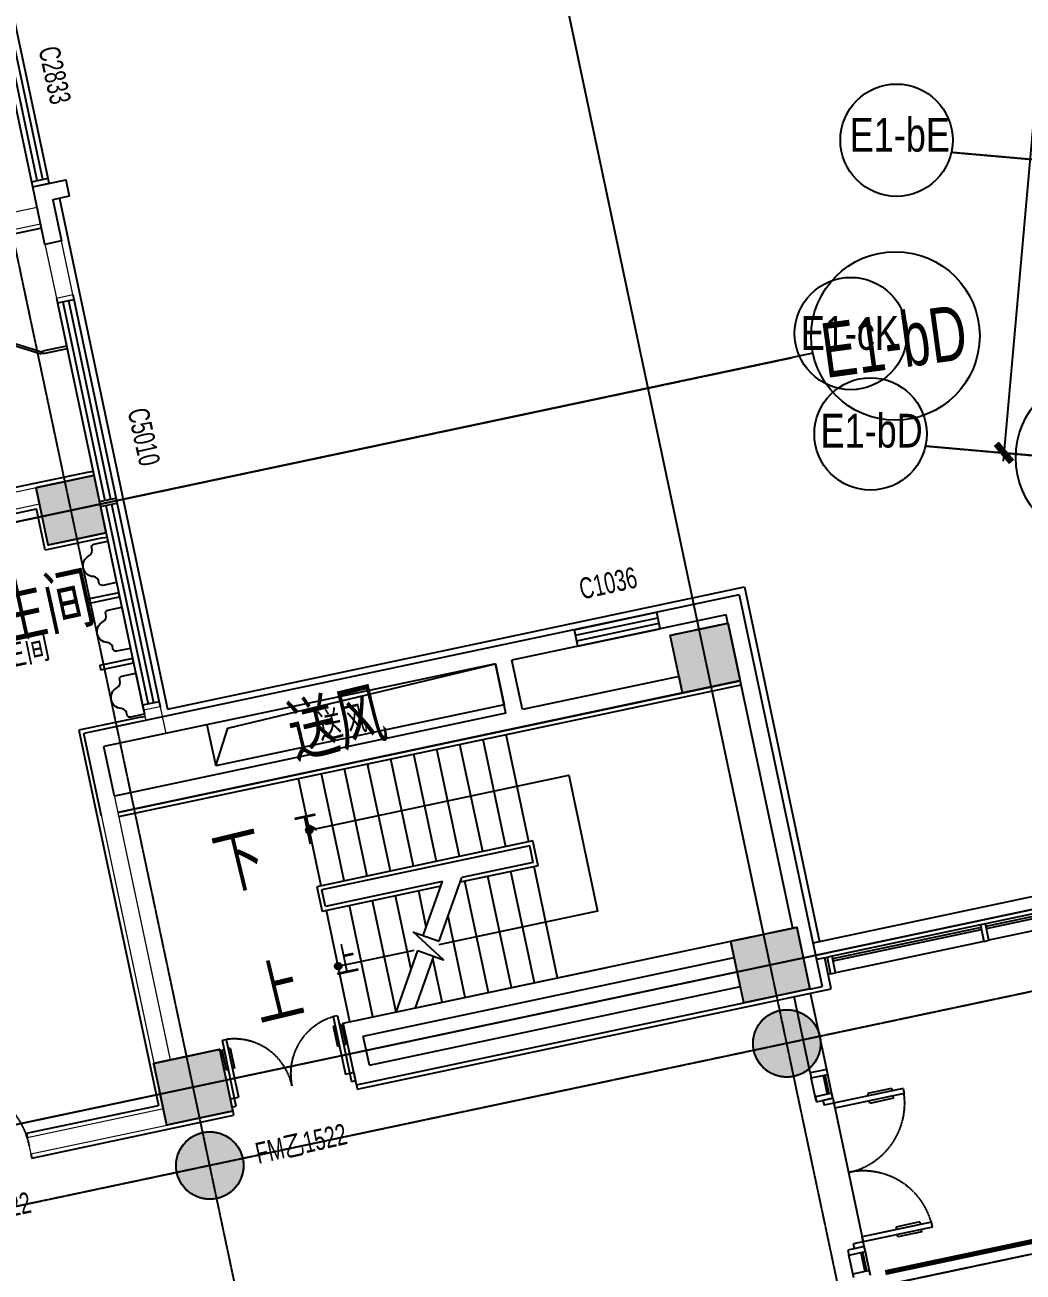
# Model space of a CAD drawing. Header units: millimetres. Extents: x 11669738 to 11859441, y -6222081 to -6069093.
# Drawn here: x 11713364 to 11725210, y -6171997 to -6157196 of the extents above; entities that cross this region are included whole.
import ezdxf
from ezdxf.enums import TextEntityAlignment as Align

# ---------------------------------------------------------------- set-up
doc = ezdxf.new("R2010")
doc.units = ezdxf.units.MM
for name, pattern in [('DASH', [0.35, 0.25, -0.1]), ('E-COLS-F4$0$HIDDEN', [0.375, 0.25, -0.125]), ('E-RG-1F$0$$0$DOTE', [2.42, 2, -0.2, 0.02, -0.2]), ('E2-RI-4F$0$DASH', [0.35, 0.25, -0.1]), ('XRE2$0$HIDDEN', [0.375, 0.25, -0.125])]:
    doc.linetypes.add(name, pattern=pattern)
for name, color, linetype in [('A-SYMB-DOOR1', 4, 'Continuous'), ('A—墙体', 7, 'Continuous'), ('A—文字索引', 40, 'Continuous'), ('A—楼梯、电梯、栏杆', 50, 'Continuous'), ('A—设备管丼、主管符号', 50, 'Continuous'), ('A—轴线、尺寸', 1, 'Continuous'), ('A—门窗', 135, 'Continuous'), ('E-COLS-F4$0$0S-COLS-HATCH', 8, 'Continuous'), ('E-COLS-F4$0$0S-COLS-I', 90, 'E-COLS-F4$0$HIDDEN'), ('E1-RI-4F$0$A-SYMB-DOOR', 4, 'Continuous'), ('E1-RV-4F$0$WRV-1-01-N1$0$AUDIT_D_120618114340-341', 1, 'Continuous'), ('I—平面—卫生间隔断（不到顶）', 48, 'Continuous'), ('I—平面—文字', 40, 'Continuous'), ('I—平面—文字（放大1：100）', 40, 'XRE2$0$HIDDEN'), ('I—平面—洁具1', 48, 'Continuous'), ('I—平面—装饰面层线', 192, 'Continuous'), ('I—平面—门', 22, 'Continuous'), ('I—平顶—消防设施', 10, 'Continuous'), ('轴线100', 1, 'Continuous')]:
    doc.layers.add(name, color=color, linetype=linetype)
for name, color, linetype, lineweight in [('E1-RV-4F$0$A-GLAZ-CWMG', 3, 'Continuous', 5), ('E1-RW-4F$0$A-GLAZ-CWMG', 3, 'Continuous', 5), ('E1-RW-4F$0$A-WALL', 7, 'Continuous', 5), ('E2-RI-4F$0$A-DOOR-GLAZ', 1, 'Continuous', 5)]:
    doc.layers.add(name, color=color, linetype=linetype, lineweight=lineweight)
doc.styles.add('ARIAL', font='SIMYOU.TTF', dxfattribs={"width": 0.9})
doc.styles.add('E1-RI-4F$0$ECADI-TXT', font='SIMYOU.TTF')
doc.styles.add('XD2008', font='simhei.ttf', dxfattribs={"width": 0.85})
doc.dimstyles.new('副本 100', dxfattribs={"dimscale": 100, "dimtxt": 2.5, "dimasz": 2, "dimexe": 1, "dimexo": 1, "dimgap": 0.8, "dimtad": 1, "dimdec": 0, "dimdsep": 46, "dimtxsty": 'ARIAL', "dimblk1": 'ARCHTICK', "dimblk2": 'ARCHTICK', "dimsah": 1, "dimcen": -0.9, "dimdle": 1, "dimclrd": 256, "dimclre": 256, "dimclrt": 40, "dimaunit": 1, "dimadec": 0, "dimazin": 0, "dimtfac": 0.35, "dimtdec": 0, "dimtix": 1, "dimtmove": 2, "dimatfit": 3, "dimldrblk": 'ARCHTICK', "dimfxl": 0, "dimtvp": 0.8, "dimtolj": 1, "dimtzin": 0, "dimarcsym": 0})

# ---------------------------------------------------------------- blocks, each defined once
blk = doc.blocks.new('E1-RI-4F$0$ECADI-TAG-DOOR')
blk = doc.blocks.new('E1-RI-4F$0$窗4')
at = {"layer": 'A—门窗'}
for p, q in [((10183925, -8423476), (10183925, -8420676)), ((10183925, -8420676), (10184125, -8420676)), ((10184125, -8423476), (10184125, -8420676)), ((10183925, -8420736), (10184125, -8420736)), ((10183992, -8421416), (10183992, -8420736)), ((10184058, -8421416), (10184058, -8420736)), ((10183925, -8421416), (10184125, -8421416)), ((10183925, -8421476), (10184125, -8421476)), ((10183992, -8423416), (10183992, -8421476)), ((10184058, -8423416), (10184058, -8421476)), ((10183925, -8423416), (10184125, -8423416)), ((10183925, -8423476), (10184125, -8423476))]:
    blk.add_line(p, q, dxfattribs=at)
blk = doc.blocks.new('E-COLS-F4')
at = {"layer": 'E-COLS-F4$0$0S-COLS-HATCH'}
for points in [[(11713496, -6162686), (11714181, -6162541), (11714326, -6163226), (11713641, -6163371)], [(11721023, -6164440), (11721708, -6164295), (11721853, -6164980), (11721168, -6165125)], [(11721740, -6168070), (11722523, -6167905), (11722678, -6168638), (11721896, -6168804)], [(11714892, -6169520), (11715675, -6169354), (11715830, -6170088), (11715047, -6170254)]]:
    blk.add_hatch(color=18, dxfattribs=at).paths.add_polyline_path(points)
h = blk.add_hatch(color=18, dxfattribs=at)
edge = h.paths.add_edge_path()
edge.add_arc((11722406, -6169284), 400, 0, 360)
h = blk.add_hatch(color=18, dxfattribs=at)
edge = h.paths.add_edge_path()
edge.add_arc((11715558, -6170733), 400, 0, 360)
at = {"layer": 'A—墙体'}
for points in [[(11713496, -6162686), (11714181, -6162541), (11714326, -6163226), (11713641, -6163371)], [(11721023, -6164440), (11721708, -6164295), (11721853, -6164980), (11721168, -6165125)], [(11721740, -6168070), (11722523, -6167905), (11722678, -6168638), (11721896, -6168804)], [(11714892, -6169520), (11715675, -6169354), (11715830, -6170088), (11715047, -6170254)]]:
    blk.add_lwpolyline(points, close=True, dxfattribs=at)
for centre in [(11722406, -6169284), (11715558, -6170733)]:
    blk.add_circle(centre, 400, dxfattribs=at)
at = {"layer": 'E-COLS-F4$0$0S-COLS-I'}
for points in [[(11713496, -6162686), (11714181, -6162541), (11714326, -6163226), (11713641, -6163371)], [(11721023, -6164440), (11721708, -6164295), (11721853, -6164980), (11721168, -6165125)], [(11721740, -6168070), (11722523, -6167905), (11722678, -6168638), (11721896, -6168804)], [(11714892, -6169520), (11715675, -6169354), (11715830, -6170088), (11715047, -6170254)]]:
    blk.add_lwpolyline(points, close=True, dxfattribs=at)
for centre in [(11722406, -6169284), (11715558, -6170733)]:
    blk.add_circle(centre, 400, dxfattribs=at)
blk = doc.blocks.new('E1-RV-4F$0$3')
at = {"layer": 'E1-RV-4F$0$WRV-1-01-N1$0$AUDIT_D_120618114340-341'}
h = blk.add_hatch(color=256, dxfattribs=at)
edge = h.paths.add_edge_path()
edge.add_arc((10773784.9, -7567736.8), 20, 138.7891, 318.7891, ccw=False)
edge.add_arc((10773784.9, -7567736.8), 20, -41.2109, 138.7891, ccw=False)
blk.add_lwpolyline([(10773800, -7567750, -1), (10773769.9, -7567723.7, -1)], format="xyb", close=True, dxfattribs=at)
blk = doc.blocks.new('E1-RW-4F$0$B1-CR-B1$0$URINAL-1')
at = {"layer": 'I—平面—洁具1'}
blk.add_lwpolyline([(500, 0), (0, 0), (0, -168, 0.464292), (43, -204, -0.382572), (124, -255, 0.336188), (250, -350, 0.336188), (376, -255, -0.382572), (457, -204, 0.464292), (500, -168)], format="xyb", close=True, dxfattribs=at)
blk = doc.blocks.new('_ArchTick')
at = {"color": 0, "linetype": 'ByBlock', "const_width": 0.4}
blk.add_lwpolyline([(-0.5, -0.5), (0.5, 0.5)], dxfattribs=at)
blk = doc.blocks.new('*D386')
at = {"layer": 'Defpoints', "color": 0, "linetype": 'ByBlock'}
for p in [(11958260, -6339467), (11952068, -6352974), (11957027, -6353413)]:
    blk.add_point(p, dxfattribs=at)
at = {"layer": '轴线100', "linetype": 'ByBlock', "lineweight": -2}
for p, q in [((11953310, -6338929), (11952059, -6353074)), ((11958160, -6339458), (11953201, -6339020)), ((11956927, -6353404), (11951968, -6352966))]:
    blk.add_line(p, q, dxfattribs=at)
at = {"layer": '轴线100', "linetype": 'ByBlock', "lineweight": -2, "xscale": 200, "yscale": 200, "zscale": 200}
for p, rotation in [((11953301, -6339029), 84.94782860317694), ((11952068, -6352974), 264.947828603177)]:
    blk.add_blockref('_ArchTick', p, dxfattribs=dict(at, rotation=rotation))
at = {"layer": '轴线100', "color": 40, "linetype": 'ByBlock', "insert": (11952455, -6345981), "char_height": 300, "attachment_point": 5, "rotation": 84.9478, "style": 'ARIAL'}
blk.add_mtext('\\A1;14000', dxfattribs=at)
blk = doc.blocks.new('4')
at = {"layer": '轴线100', "linetype": 'E-RG-1F$0$$0$DOTE'}
for p, q in [((11951444.2, -6349405.6, 0), (12008725.2, -6354469.6, 0)), ((11951136, -6352892, 0), (12008417, -6357956, 0))]:
    blk.add_line(p, q, dxfattribs=at)
at = {"layer": '轴线100', "linetype": 'ByBlock'}
for centre in [(11950792.9, -6349263.6, 0), (11950484.7, -6352750, 0)]:
    blk.add_circle(centre, 666.7, dxfattribs=at)
at = {"layer": '轴线100', "color": 40, "style": 'ARIAL', "width": 0.8}
for s, p in [('E1-bE', (11950831.9, -6349198.5, 0)), ('E1-bD', (11950497.6, -6352711, 0))]:
    blk.add_text(s, height=400, dxfattribs=at).set_placement(p, align=Align.MIDDLE_CENTER)
at = {"layer": '轴线100', "linetype": 'ByBlock'}
dim = blk.add_linear_dim(base=(11952067.9, -6352974.4, 0), p1=(11958259.9, -6339467.2, 0), p2=(11957027, -6353412.8, 0), angle=84.94783, dimstyle='副本 100', override={"dimtxt": 3}, dxfattribs=at)
dim.commit()
dim.dimension.update_dxf_attribs({"geometry": '*D386', "text_midpoint": (11952455.3, -6345981.3, 0)})

msp = doc.modelspace()

# ---------------------------------------------------------------- linework, layer by layer
for p, q in [((11722684.5, -6169633.7), (11722492.9, -6168728.6)), ((11722880.2, -6169592.2), (11722688.6, -6168687.1)), ((11717266.6, -6169630.3), (11717287.3, -6169728.1)), ((11717266.6, -6169630.3), (11717287.3, -6169728.1)), ((11715799.1, -6169941), (11715819.8, -6170038.8)), ((11715799.1, -6169941), (11715819.8, -6170038.8)), ((11722952.7, -6169934.6), (11722835.3, -6169959.5)), ((11722952.7, -6169934.6), (11722977.5, -6170052)), ((11723325.4, -6171695.6), (11723300.6, -6171578.2)), ((11723325.4, -6171695.6), (11723208, -6171720.5))]:
    msp.add_line(p, q)
at = {"layer": 'A—墙体'}
for p, q in [((11721841.3, -6163960.2), (11722825.2, -6168607.1)), ((11721841.3, -6163960.2), (11722825.2, -6168607.1)), ((11721707.8, -6164295), (11721687.1, -6164197.2)), ((11721707.8, -6164295), (11721687.1, -6164197.2)), ((11721707.8, -6164295.1), (11722474.2, -6167914.8)), ((11721707.8, -6164295.1), (11722474.2, -6167914.8)), ((11718948.5, -6164777), (11714301.5, -6165760.8)), ((11718948.5, -6164777), (11714301.5, -6165760.8)), ((11719072.8, -6165364), (11718948.5, -6164777)), ((11719072.8, -6165364), (11718948.5, -6164777)), ((11719268.5, -6165322.6), (11719144.2, -6164735.6)), ((11719268.5, -6165322.6), (11719144.2, -6164735.6)), ((11721126.5, -6164929.2), (11719268.5, -6165322.6)), ((11721126.5, -6164929.2), (11719268.5, -6165322.6)), ((11721168, -6165124.9), (11721126.5, -6164929.2)), ((11721168, -6165124.9), (11721126.5, -6164929.2)), ((11721168.7, -6165124.7), (11714467.2, -6166543.6)), ((11721168.7, -6165124.7), (11714467.2, -6166543.6)), ((11719072.8, -6165364), (11714425.8, -6166347.9)), ((11719072.8, -6165364), (11714425.8, -6166347.9)), ((11714270.9, -6166585.1), (11714063.7, -6165606.6)), ((11714270.9, -6166585.1), (11714063.7, -6165606.6)), ((11714425.8, -6166347.9), (11714301.5, -6165760.8)), ((11714425.8, -6166347.9), (11714301.5, -6165760.8)), ((11717142.4, -6169043.7), (11721740.5, -6168070.2)), ((11717142.4, -6169043.7), (11721740.5, -6168070.2)), ((11717142.4, -6169043.7), (11720271.7, -6168381.2)), ((11717142.4, -6169043.7), (11720271.7, -6168381.2)), ((11717379.5, -6169197.9), (11721781.9, -6168265.8)), ((11717379.5, -6169197.9), (11721781.9, -6168265.8)), ((11717452, -6169540.3), (11721854.4, -6168608.3)), ((11717452, -6169540.3), (11721854.4, -6168608.3)), ((11722678.4, -6168638.2), (11722825.2, -6168607.1)), ((11722678.4, -6168638.2), (11722825.2, -6168607.1)), ((11717297.7, -6169777.4), (11721895.8, -6168803.9)), ((11717297.7, -6169777.4), (11721895.8, -6168803.9)), ((11717297.7, -6169777.4), (11717142.4, -6169043.7)), ((11717297.7, -6169777.4), (11717142.4, -6169043.7)), ((11717452, -6169540.3), (11717379.5, -6169197.9)), ((11717452, -6169540.3), (11717379.5, -6169197.9))]:
    msp.add_line(p, q, dxfattribs=at)
for points in [[(11713456.6, -6159116.9), (11713848, -6159034), (11713889.4, -6159229.7), (11713693.7, -6159271.1), (11713797.3, -6159760.3), (11713601.6, -6159801.7), (11713456.6, -6159116.9)], [(11722474.2, -6167914.8), (11722523.1, -6167904.5), (11722678.4, -6168638.2)], [(11722474.2, -6167914.8), (11722523.1, -6167904.5), (11722678.4, -6168638.2)]]:
    msp.add_lwpolyline(points, dxfattribs=at)
at = {"layer": 'A—楼梯、电梯、栏杆', "color": 2}
for p, q in [((11714466.5, -6166543.7), (11721852.8, -6164979.9)), ((11714466.5, -6166543.7), (11721852.8, -6164979.9)), ((11714476.9, -6166592.6), (11721863.1, -6165028.8)), ((11714476.9, -6166592.6), (11721863.1, -6165028.8)), ((11719070.4, -6166949.1), (11718801, -6165677.1)), ((11719070.4, -6166949.1), (11718801, -6165677.1)), ((11719344.3, -6166891.1), (11719075, -6165619.1)), ((11719344.3, -6166891.1), (11719075, -6165619.1)), ((11718248.6, -6167123.1), (11717979.2, -6165851.1)), ((11718248.6, -6167123.1), (11717979.2, -6165851.1)), ((11718522.6, -6167065.1), (11718253.2, -6165793.1)), ((11718522.6, -6167065.1), (11718253.2, -6165793.1)), ((11718796.5, -6167007.1), (11718527.1, -6165735.1)), ((11718796.5, -6167007.1), (11718527.1, -6165735.1)), ((11717431.4, -6165967.1), (11717436.4, -6165990.5)), ((11717700.8, -6167239.2), (11717431.4, -6165967.1)), ((11717431.4, -6165967.1), (11717436.4, -6165990.5)), ((11717700.8, -6167239.2), (11717431.4, -6165967.1)), ((11717974.7, -6167181.1), (11717705.3, -6165909.1)), ((11717974.7, -6167181.1), (11717705.3, -6165909.1)), ((11716879, -6167413.2), (11716609.6, -6166141.1)), ((11716879, -6167413.2), (11716609.6, -6166141.1)), ((11717152.9, -6167355.2), (11716883.5, -6166083.1)), ((11717152.9, -6167355.2), (11716883.5, -6166083.1)), ((11717426.9, -6167297.2), (11717157.5, -6166025.1)), ((11717426.9, -6167297.2), (11717157.5, -6166025.1)), ((11719393.3, -6166880.8), (11716830, -6167423.6)), ((11719393.3, -6166880.8), (11716830, -6167423.6)), ((11719455.4, -6167174.3), (11719393.3, -6166880.8)), ((11719455.4, -6167174.3), (11719393.3, -6166880.8)), ((11719354.7, -6166940.1), (11716889.3, -6167462.1)), ((11719354.7, -6166940.1), (11716889.3, -6167462.1)), ((11719396.1, -6167135.7), (11719354.7, -6166940.1)), ((11719396.1, -6167135.7), (11719354.7, -6166940.1)), ((11719455.4, -6167174.3), (11718530.1, -6167370.2)), ((11719455.4, -6167174.3), (11718530.1, -6167370.2)), ((11719396.1, -6167135.7), (11718549.8, -6167314.9)), ((11719396.1, -6167135.7), (11718549.8, -6167314.9)), ((11719686.2, -6168505.3), (11719406.5, -6167184.6)), ((11719686.2, -6168505.3), (11719406.5, -6167184.6)), ((11718280.4, -6168070.9), (11718549.8, -6167314.9)), ((11718280.4, -6168070.9), (11718549.8, -6167314.9)), ((11719138.4, -6168621.3), (11718858.6, -6167300.6)), ((11719138.4, -6168621.3), (11718858.6, -6167300.6)), ((11719412.3, -6168563.3), (11719132.6, -6167242.6)), ((11719412.3, -6168563.3), (11719132.6, -6167242.6)), ((11716830, -6167423.6), (11716892.2, -6167717.1)), ((11716830, -6167423.6), (11716892.2, -6167717.1)), ((11716930.7, -6167657.8), (11716889.3, -6167462.1)), ((11716930.7, -6167657.8), (11716889.3, -6167462.1)), ((11718300.5, -6167418.8), (11716892.3, -6167717.1)), ((11718300.5, -6167418.8), (11716892.3, -6167717.1)), ((11718320.1, -6167363.5), (11716930.7, -6167657.8)), ((11718320.1, -6167363.5), (11716930.7, -6167657.8)), ((11718127.7, -6167903.6), (11718036.9, -6167474.6)), ((11718127.7, -6167903.6), (11718036.9, -6167474.6)), ((11718092, -6168003.8), (11718320.1, -6167363.5)), ((11718092, -6168003.8), (11718320.1, -6167363.5)), ((11718864.4, -6168679.3), (11718584.7, -6167358.6)), ((11718864.4, -6168679.3), (11718584.7, -6167358.6)), ((11717768.7, -6168911.4), (11717489, -6167590.7)), ((11717768.7, -6168911.4), (11717489, -6167590.7)), ((11717948.2, -6168407.5), (11717762.9, -6167532.6)), ((11717948.2, -6168407.5), (11717762.9, -6167532.6)), ((11717220.9, -6169027.4), (11716941.2, -6167706.7)), ((11717220.9, -6169027.4), (11716941.2, -6167706.7)), ((11717494.8, -6168969.4), (11717215.1, -6167648.7)), ((11717494.8, -6168969.4), (11717215.1, -6167648.7)), ((11718590.5, -6168737.3), (11718386.4, -6167773.6)), ((11718590.5, -6168737.3), (11718386.4, -6167773.6)), ((11717768.7, -6168911.4), (11718028.3, -6168182.8)), ((11717768.7, -6168911.4), (11718028.3, -6168182.8)), ((11717998.4, -6168862.7), (11718216.7, -6168249.9)), ((11717998.4, -6168862.7), (11718216.7, -6168249.9)), ((11718316.6, -6168795.6), (11718206.9, -6168277.4)), ((11718316.6, -6168795.6), (11718206.9, -6168277.4))]:
    msp.add_line(p, q, dxfattribs=at)
for points in [[(11716739.2, -6166752.8), (11719818.4, -6166100.6), (11720160.3, -6167714.8), (11718424.1, -6168082.6), (11718277.4, -6168113.6)], [(11716739.2, -6166752.8), (11719818.4, -6166100.6), (11720160.3, -6167714.8), (11718424.1, -6168082.6), (11718277.4, -6168113.6)], [(11718028.3, -6168182.8), (11718331.8, -6168290.9), (11717976.5, -6167962.6), (11718280.4, -6168070.9)], [(11718028.3, -6168182.8), (11718331.8, -6168290.9), (11717976.5, -6167962.6), (11718280.4, -6168070.9)], [(11717081, -6168367), (11717835.9, -6168207.1), (11717982.7, -6168176)], [(11717081, -6168367), (11717835.9, -6168207.1), (11717982.7, -6168176)]]:
    msp.add_lwpolyline(points, dxfattribs=at)
at = {"layer": 'A—设备管丼、主管符号'}
for p, q in [((11718948.5, -6164777), (11719052.1, -6165266.2)), ((11718948.5, -6164777), (11719052.1, -6165266.2)), ((11719052.1, -6165266.2), (11715628, -6165991.2)), ((11719052.1, -6165266.2), (11715628, -6165991.2)), ((11715524.4, -6165502), (11715628, -6165991.2)), ((11715524.4, -6165502), (11715628, -6165991.2))]:
    msp.add_line(p, q, dxfattribs=at)
msp.add_lwpolyline([(11715627.9, -6165990.9), (11715773.8, -6165542.5), (11718948.5, -6164777)], dxfattribs=at)
msp.add_lwpolyline([(11715627.9, -6165990.9), (11715773.8, -6165542.5), (11718948.5, -6164777)], dxfattribs=at)
at = {"layer": 'A—轴线、尺寸', "linetype": 'ByBlock'}
for p, q in [((11722209.3, -6168354.2, 0), (11710962.7, -6115227, 0)), ((11722716.3, -6161091.8, 0), (11686226.9, -6168816.3, 0)), ((11732282.3, -6166221.8, 0), (11687668.7, -6175666.2, 0))]:
    msp.add_line(p, q, dxfattribs=at)
for centre in [(11723695.2, -6160887.5, 0), (11726123, -6162331.7, 0)]:
    msp.add_circle(centre, 1000, dxfattribs=at)
at = {"layer": 'A—门窗'}
for p, q in [((11713772.4, -6159254.5), (11715055.3, -6165315)), ((11713736.7, -6160437.4), (11714772.2, -6165329)), ((11713749.1, -6160496.1), (11713944.7, -6160454.7)), ((11713814.3, -6160482.3), (11714313.5, -6162840)), ((11713879.6, -6160468.5), (11714378.7, -6162826.2)), ((11713932.4, -6160396), (11714967.9, -6165287.6)), ((11714248.2, -6162853.8), (11714443.9, -6162812.4)), ((11714260.7, -6162912.5), (11714456.3, -6162871.1)), ((11714319.6, -6162869.3), (11714319.7, -6162869.4)), ((11714325.9, -6162898.7), (11714825, -6165256.5)), ((11714384.9, -6162855.5), (11714384.9, -6162855.6)), ((11714391.1, -6162884.9), (11714890.2, -6165242.7)), ((11715055.3, -6165315), (11721902.9, -6163865.4)), ((11721902.9, -6163865.4), (11722794.6, -6168077.1)), ((11721841.3, -6163960.2), (11714063.7, -6165606.6)), ((11721841.3, -6163960.2), (11714063.7, -6165606.6)), ((11721687.1, -6164197.2), (11719144.2, -6164735.6)), ((11721687.1, -6164197.2), (11719144.2, -6164735.6)), ((11719884.7, -6164374.4), (11720863, -6164167.2)), ((11719884.7, -6164374.4), (11720863, -6164167.2)), ((11719898.5, -6164439.6), (11720876.8, -6164232.5)), ((11719898.5, -6164439.6), (11720876.8, -6164232.5)), ((11720904.4, -6164362.9), (11720863, -6164167.3)), ((11720904.4, -6164362.9), (11720863, -6164167.3)), ((11719926.1, -6164570.1), (11719884.7, -6164374.4)), ((11719912.3, -6164504.9), (11720890.6, -6164297.7)), ((11719912.3, -6164504.9), (11720890.6, -6164297.7)), ((11719926.1, -6164570.1), (11720904.4, -6164362.9)), ((11719926.1, -6164570.1), (11720904.4, -6164362.9)), ((11714955.4, -6165228.9), (11714759.7, -6165270.3)), ((11731749.9, -6166181.3), (11722716.4, -6168093.6)), ((11726524.2, -6167492), (11724763.2, -6167864.7)), ((11726530.5, -6167521.8), (11724769.6, -6167894.6)), ((11724774.8, -6167919.5), (11726535.8, -6167546.7)), ((11726565.6, -6167687.6), (11724804.6, -6168060.4)), ((11724710.9, -6167907.1), (11722949.9, -6168279.8)), ((11722955.1, -6168304.7), (11724716.1, -6167931.9)), ((11724704.5, -6167877.2), (11723377.3, -6168158.1)), ((11724716.1, -6167931.9), (11724710.9, -6167907.1)), ((11724769.6, -6167894.6), (11724774.8, -6167919.5)), ((11724745.9, -6168072.8), (11723418.7, -6168353.8)), ((11723377.3, -6168158.1), (11722943.6, -6168250)), ((11722884.9, -6168262.4), (11722757.7, -6168289.3)), ((11722943.6, -6168250), (11722884.9, -6168262.4)), ((11722884.9, -6168262.4), (11722926.3, -6168458)), ((11722985, -6168445.6), (11722943.6, -6168250)), ((11722949.9, -6168279.8), (11722955.1, -6168304.7)), ((11723418.7, -6168353.8), (11722985, -6168445.6)), ((11722926.3, -6168458), (11722896.9, -6168464.3)), ((11722926.3, -6168458), (11722985, -6168445.6)), ((11722754.5, -6169964.2), (11722696.9, -6169692.4)), ((11722837.9, -6169662.5), (11722885.5, -6169887.5)), ((11722910.3, -6169882.3), (11722862.7, -6169657.3)), ((11722950.1, -6169922.8), (11722892.6, -6169650.9)), ((11723283.1, -6171765.9), (11723330.8, -6171990.9)), ((11723355.6, -6171985.7), (11723308, -6171760.6)), ((11723395.4, -6172026.2), (11723337.9, -6171754.3)), ((11723199.8, -6172067.6), (11723142.2, -6171795.7))]:
    msp.add_line(p, q, dxfattribs=at)
at = {"layer": 'A—门窗', "extrusion": (0, 0, -1)}
for p, q in [((11724763.2, -6167864.7), (11724704.5, -6167877.2)), ((11724704.5, -6167877.2), (11724745.9, -6168072.8)), ((11724804.6, -6168060.4), (11724763.2, -6167864.7)), ((11724745.9, -6168072.8), (11724804.6, -6168060.4)), ((11722880.2, -6169592.2), (11722684.5, -6169633.7)), ((11722684.5, -6169633.7), (11722696.9, -6169692.4)), ((11722696.9, -6169692.4), (11722892.6, -6169650.9)), ((11722892.6, -6169650.9), (11722880.2, -6169592.2)), ((11722940.2, -6169875.9), (11722744.6, -6169917.4)), ((11722744.6, -6169917.4), (11722757, -6169976.1)), ((11722757, -6169976.1), (11722952.7, -6169934.6)), ((11722952.7, -6169934.6), (11722940.2, -6169875.9)), ((11723325.4, -6171695.6), (11723129.8, -6171737)), ((11723129.8, -6171737), (11723142.2, -6171795.7)), ((11723142.2, -6171795.7), (11723337.9, -6171754.3)), ((11723337.9, -6171754.3), (11723325.4, -6171695.6)), ((11723385.5, -6171979.3), (11723189.8, -6172020.8)), ((11723397.9, -6172038), (11723385.5, -6171979.3))]:
    msp.add_line(p, q, dxfattribs=at)
at = {"layer": 'E1-RV-4F$0$A-GLAZ-CWMG'}
msp.add_line((11719926.1, -6164570.1), (11719884.7, -6164374.4), dxfattribs=at)
at = {"layer": 'E1-RW-4F$0$A-GLAZ-CWMG'}
for p, q in [((11714837.4, -6165315.2), (11714837.4, -6165315.2)), ((11714902.6, -6165301.4), (11714902.6, -6165301.4))]:
    msp.add_line(p, q, dxfattribs=at)
at = {"layer": 'E1-RW-4F$0$A-WALL'}
for p, q in [((11713508.8, -6159361.1), (11707443.2, -6160645.2)), ((11707533.9, -6160830.4), (11713550.3, -6159556.8)), ((11713550.3, -6159556.8), (11713736.7, -6160437.4)), ((11713736.7, -6160437.4), (11713932.3, -6160396)), ((11706453.1, -6164176.8), (11713497.1, -6162685.6)), ((11713634.9, -6162656.5), (11713783, -6162625.1)), ((11710701.3, -6163481.9), (11713538.5, -6162881.3)), ((11714967.9, -6165287.6), (11714772.1, -6165329)), ((11714772.2, -6165329), (11714798.1, -6165451.2)), ((11714967.9, -6165287.6), (11715035.2, -6165605.4)), ((11714798.1, -6165451.2), (11714067.2, -6165605.9)), ((11714064.3, -6165606.5), (11715006.6, -6170057.9)), ((11715035.2, -6165605.4), (11714304.3, -6165760.1)), ((11714301.3, -6165760.7), (11715088.3, -6169478.4)), ((11713392.3, -6170399.6), (11715006.6, -6170057.9)), ((11713433.7, -6170595.2), (11715048, -6170253.5)), ((11713392.3, -6170399.6), (11713433.7, -6170595.2))]:
    msp.add_line(p, q, dxfattribs=at)
for points in [[(11713932.3, -6160396), (11713694.2, -6159270.9), (11713889.8, -6159229.5), (11713848.4, -6159033.8), (11713457.1, -6159116.7), (11713508.8, -6159361.1)], [(11713783, -6162625.1), (11714181.9, -6162540.7), (11714326.9, -6163225.5), (11713642.1, -6163370.5), (11713537.9, -6162881.4)], [(11713497.1, -6162685.6), (11713634.9, -6162656.5)], [(11714892.7, -6169519.8), (11715675.3, -6169354.1), (11715830.7, -6170087.8), (11715048, -6170253.5), (11714892.7, -6169519.8)]]:
    msp.add_lwpolyline(points, dxfattribs=at)
at = {"layer": 'E2-RI-4F$0$A-DOOR-GLAZ', "linetype": 'E2-RI-4F$0$DASH', "const_width": 60}
msp.add_lwpolyline([(11729860.9, -6170673.3), (11723574.7, -6172004)], dxfattribs=at)
at = {"layer": 'I—平面—卫生间隔断（不到顶）'}
for p, q in [((11713556.9, -6161104.7), (11713024.7, -6160941.4)), ((11713565, -6161079.8), (11713032.8, -6160916.5)), ((11713565, -6161079.8), (11713556.9, -6161104.7)), ((11713857.8, -6161009.6), (11713573.9, -6161069.7)), ((11713573.9, -6161069.7), (11713580.1, -6161099.1)), ((11713864, -6161038.9), (11713580.1, -6161099.1))]:
    msp.add_line(p, q, dxfattribs=at)
msp.add_lwpolyline([(11713577.9, -6161088.8), (11713567.4, -6161091), (11713565, -6161079.8), (11713575.6, -6161077.5)], dxfattribs=at)
for points in [[(11714096.2, -6164066.9), (11714487.5, -6163984.1), (11714477, -6163934.4), (11714085.6, -6164017.2)], [(11714261.9, -6164849.6), (11714653.2, -6164766.7), (11714642.7, -6164717), (11714251.3, -6164799.9)]]:
    msp.add_lwpolyline(points, close=True, dxfattribs=at)
at = {"layer": 'I—平面—装饰面层线'}
for p, q in [((11709892, -6160382.3), (11713511.7, -6159616.1)), ((11713511.7, -6159616.1), (11713560.1, -6159605.8)), ((11714122.1, -6162502.2), (11706491.7, -6164117.5)), ((11714122.1, -6162502.2), (11714171.6, -6162491.8)), ((11710760.6, -6163520.5), (11713499.9, -6162940.6)), ((11713602.8, -6163429.9), (11713499.9, -6162940.6)), ((11714288.4, -6163284.8), (11713602.8, -6163429.9)), ((11714288.4, -6163284.8), (11714337.3, -6163274.4)), ((11714738.8, -6165412.6), (11714005, -6165567.9)), ((11714738.8, -6165412.6), (11714787.7, -6165402.2)), ((11714005, -6165567.9), (11714947.3, -6170019.3)), ((11722933.1, -6168635.4, 0), (11722855.5, -6168268.6)), ((11717308.1, -6169826.3), (11722933.1, -6168635.4, 0)), ((11713382, -6170350.7), (11714947.3, -6170019.3)), ((11713444.1, -6170644.3, 0), (11715840.4, -6170137.1, 0)), ((11713382, -6170350.7), (11713392.3, -6170399.6))]:
    msp.add_line(p, q, dxfattribs=at)
for points in [[(11717297.7, -6169777.4), (11717308.1, -6169826.3)], [(11715830.7, -6170087.8), (11715841.1, -6170137)], [(11713433.7, -6170595.2), (11713444.1, -6170644.3)]]:
    msp.add_lwpolyline(points, dxfattribs=at)
at = {"layer": 'I—平面—门'}
for p, q in [((11717072.7, -6168955.8), (11717023.8, -6168966.2)), ((11717023.8, -6168966.2), (11717168.8, -6169651)), ((11717023.8, -6168966.2), (11717168.8, -6169651)), ((11717072.7, -6168955.8), (11717238.4, -6169738.5)), ((11717072.7, -6168955.8), (11717238.4, -6169738.5)), ((11717022.5, -6169081), (11717047, -6169075.8)), ((11717022.5, -6169081), (11717072.7, -6169318.2)), ((11717022.5, -6169081), (11717072.7, -6169318.2)), ((11717120.3, -6169060.3), (11717095.9, -6169065.4)), ((11717120.3, -6169060.3), (11717170.6, -6169297.5)), ((11717120.3, -6169060.3), (11717170.6, -6169297.5)), ((11715703, -6169245.8), (11715752, -6169235.5)), ((11715703, -6169245.8), (11715868.8, -6170028.5)), ((11715703, -6169245.8), (11715868.8, -6170028.5)), ((11715752, -6169235.5), (11715897, -6169920.3)), ((11715752, -6169235.5), (11715897, -6169920.3)), ((11715701.8, -6169360.6), (11715726.2, -6169355.4)), ((11715701.8, -6169360.6), (11715726.2, -6169355.4)), ((11715701.8, -6169360.6), (11715752, -6169597.8)), ((11715799.6, -6169339.9), (11715775.2, -6169345.1)), ((11715799.6, -6169339.9), (11715775.2, -6169345.1)), ((11715799.6, -6169339.9), (11715849.8, -6169577.1)), ((11715799.6, -6169339.9), (11715849.8, -6169577.1)), ((11717072.7, -6169318.2), (11717097.2, -6169313)), ((11717072.7, -6169318.2), (11717097.2, -6169313)), ((11717170.6, -6169297.5), (11717146.1, -6169302.6)), ((11717170.6, -6169297.5), (11717146.1, -6169302.6)), ((11715752, -6169597.8), (11715776.5, -6169592.6)), ((11715849.8, -6169577.1), (11715825.4, -6169582.3)), ((11715849.8, -6169577.1), (11715825.4, -6169582.3)), ((11717266.6, -6169630.3), (11717168.8, -6169651)), ((11717266.6, -6169630.3), (11717168.8, -6169651)), ((11717287.3, -6169728.1), (11717238.4, -6169738.5)), ((11717287.3, -6169728.1), (11717238.4, -6169738.5)), ((11723786.9, -6169819.4), (11722847.7, -6170018.2)), ((11723649.2, -6169817.9), (11723364.5, -6169878.1)), ((11723649.2, -6169817.9), (11723655.4, -6169847.2)), ((11723786.9, -6169819.4), (11723799.3, -6169878.1)), ((11715799.1, -6169941), (11715897, -6169920.3)), ((11715799.1, -6169941), (11715897, -6169920.3)), ((11722835.3, -6169959.5), (11722847.7, -6170018.2)), ((11722952.7, -6169934.6), (11723313.1, -6171637.3)), ((11723799.3, -6169878.1), (11722977.5, -6170052)), ((11723364.5, -6169878.1), (11723370.7, -6169907.5)), ((11723389.4, -6169995.5), (11723383.1, -6169966.2)), ((11723674, -6169935.3), (11723389.4, -6169995.5)), ((11723674, -6169935.3), (11723667.8, -6169905.9)), ((11715819.8, -6170038.8), (11715868.8, -6170028.5)), ((11724134.8, -6171463), (11723195.6, -6171661.8)), ((11724122.4, -6171404.3), (11723300.6, -6171578.2)), ((11723984.7, -6171402.7), (11723700, -6171463)), ((11723700, -6171463), (11723706.2, -6171492.4)), ((11723984.7, -6171402.7), (11723990.9, -6171432.1)), ((11724009.5, -6171520.1), (11724003.3, -6171490.8)), ((11724134.8, -6171463), (11724122.4, -6171404.3)), ((11723724.9, -6171580.4), (11723718.7, -6171551.1)), ((11724009.5, -6171520.1), (11723724.9, -6171580.4)), ((11723208, -6171720.5), (11723195.6, -6171661.8))]:
    msp.add_line(p, q, dxfattribs=at)
at = {"layer": 'I—平面—门', "color": 8, "linetype": 'DASH', "ltscale": 20}
for centre, radius, start, end in [((11717217.7, -6169640.7), 700, 106.05035, 191.9543), ((11715848, -6169930.6), 700, 11.9543, 97.85826), ((11722965.1, -6169993.3), 840, 281.95265, 7.8566), ((11723313, -6171636.9), 840, 16.04869, 101.95265)]:
    msp.add_arc(centre, radius, start, end, dxfattribs=at)
at = {"layer": 'I—平面—门', "color": 8, "linetype": 'DASH', "ltscale": 20, "extrusion": (0, 0, -1)}
msp.add_ellipse((11712459.1, -6170699.5), major_axis=(881, 417.7), ratio=1, start_param=-1.3110843, end_param=0.2340682, dxfattribs=at)
at = {"layer": 'I—平顶—消防设施'}
msp.add_line((11715048, -6170253.2), (11714892.2, -6169520.1), dxfattribs=at)
at = {"layer": '轴线100', "linetype": 'E-RG-1F$0$$0$DOTE'}
for p, q in [((11732051.9, -6214849.3, 0), (11711139.6, -6116063.2, 0)), ((11725203.7, -6216299, 0), (11704131.2, -6116756.2, 0)), ((11722468.4, -6161148, 0), (11686227.6, -6168820, 0)), ((11732282.2, -6166222, 0), (11687668.6, -6175666.4, 0)), ((11730163.5, -6167641.6, 0), (11687864.3, -6176596, 0)), ((11734537.1, -6169833.3, 0), (11688492.5, -6179580.7, 0))]:
    msp.add_line(p, q, dxfattribs=at)
at = {"layer": '轴线100', "linetype": 'ByBlock'}
msp.add_circle((11723165.2, -6160858.6, 0), 666.7, dxfattribs=at)

# ---------------------------------------------------------------- block references
msp.add_blockref('4', (-227085, 190699.3, 0))
at = {"layer": 'A-SYMB-DOOR1'}
ref = msp.add_blockref('E1-RI-4F$0$ECADI-TAG-DOOR', (11717588.5, -6171134.5), dxfattribs=dict(at, xscale=100.0000000022703, yscale=100.0000000022703, zscale=100.0000000022702, rotation=12.65081563089704))
ref.add_attrib('门窗主编号1', 'FM乙1522', dxfattribs={"layer": 'E1-RI-4F$0$A-SYMB-DOOR', "height": 250, "rotation": 12.65082, "style": 'E1-RI-4F$0$ECADI-TXT', "width": 0.7}).set_placement((11717204.6, -6170474.1), align=Align.RIGHT)
ref = msp.add_blockref('E1-RI-4F$0$ECADI-TAG-DOOR', (11714214.5, -6170737.3), dxfattribs=dict(at, xscale=100.0000000022703, yscale=100.0000000022703, zscale=100.0000000022703, rotation=11.97310403143932))
ref.add_attrib('门窗主编号1', 'M1022', dxfattribs={"layer": 'E1-RI-4F$0$A-SYMB-DOOR', "height": 250, "rotation": 11.9731, "style": 'E1-RI-4F$0$ECADI-TXT', "width": 0.7}).set_placement((11713454.2, -6171287.6), align=Align.RIGHT)
at = {"layer": 'A—楼梯、电梯、栏杆', "xscale": 1.999999999999992, "yscale": 1.999999999999992, "zscale": 1.999999999999993, "rotation": 191.9604369420525}
for p in [(35933149.7, -16508212.5), (35933149.7, -16508212.5), (35933491.6, -16509826.6), (35933491.6, -16509826.6)]:
    msp.add_blockref('E1-RV-4F$0$3', p, dxfattribs=at)
at = {"layer": 'A—门窗', "rotation": 11.95264847451886}
msp.add_blockref('E1-RI-4F$0$窗4', (5799.4, -27393), dxfattribs=at)
at = {"layer": 'E1-RI-4F$0$A-SYMB-DOOR'}
ref = msp.add_blockref('E1-RI-4F$0$ECADI-TAG-DOOR', (11714653.7, -6158173.7), dxfattribs=dict(at, xscale=-100.0000000022703, yscale=100.0000000000922, zscale=99.99999999999999, rotation=102.490786757564))
ref.add_attrib('门窗主编号1', 'C2833', dxfattribs={"height": 250, "rotation": 282.49079, "style": 'E1-RI-4F$0$ECADI-TXT', "width": 0.7}).set_placement((11713671.9, -6158155.6), align=Align.RIGHT)
ref = msp.add_blockref('E1-RI-4F$0$ECADI-TAG-DOOR', (11715711.5, -6162466.5), dxfattribs=dict(at, xscale=-100.0000000022703, yscale=100.0000000000922, zscale=99.99999999999999, rotation=102.490786757564))
ref.add_attrib('门窗主编号1', 'C5010', dxfattribs={"height": 250, "rotation": 282.49079, "style": 'E1-RI-4F$0$ECADI-TXT', "width": 0.7}).set_placement((11714729.7, -6162448.5), align=Align.RIGHT)
ref = msp.add_blockref('E1-RI-4F$0$ECADI-TAG-DOOR', (11720666.4, -6162886.2), dxfattribs=dict(at, xscale=-100.0000000022713, yscale=100.0000000000933, zscale=99.99999999999999, rotation=192.4907867575642))
ref.add_attrib('门窗主编号1', 'C1036', dxfattribs={"height": 250, "rotation": 12.49079, "style": 'E1-RI-4F$0$ECADI-TXT', "width": 0.7}).set_placement((11720648.3, -6163868), align=Align.RIGHT)
at = {"layer": 'I—平面—洁具1', "xscale": -1, "rotation": 281.952195247098}
for p in [(11714451.2, -6163812.5), (11714616.8, -6164595.1), (11714782.5, -6165377.8)]:
    msp.add_blockref('E1-RW-4F$0$B1-CR-B1$0$URINAL-1', p, dxfattribs=at)
at = {"layer": 'I—平面—装饰面层线'}
msp.add_blockref('E-COLS-F4', (0, 0), dxfattribs=at)

# ---------------------------------------------------------------- texts
at = {"layer": 'A—文字索引', "color": 40, "style": 'ARIAL', "width": 0.7}
msp.add_text('E1-bD', height=650, rotation=7.78334, dxfattribs=at).set_placement((11723678.8, -6160949.3, 0), align=Align.MIDDLE_CENTER)
at = {"layer": 'A—楼梯、电梯、栏杆', "color": 40, "style": 'XD2008', "width": 0.7}
for s, p in [('下', (11716608.1, -6166914.6, 0)), ('上', (11717056.5, -6168463.7, 0))]:
    msp.add_text(s, height=300, rotation=11.90706, dxfattribs=at).set_placement(p)
at = {"layer": 'I—平面—文字', "linetype": 'ByBlock', "style": 'XD2008', "width": 0.7}
for s, rotation, p in [('男卫生间', 12.33007, (11711983.4, -6164742.4, 0)), ('送风', 13.56387, (11716571.7, -6165893.1, 0)), ('下', 13.56387, (11715696.1, -6167469.8, 0)), ('上', 13.56387, (11716144.5, -6169019, 0))]:
    msp.add_text(s, height=600, rotation=rotation, dxfattribs=at).set_placement(p)
at = {"layer": 'I—平面—文字（放大1：100）', "linetype": 'ByBlock', "style": 'XD2008', "width": 0.7}
for s, p in [('男卫生间', (11712554.7, -6164940.2, 0)), ('送风', (11716873.4, -6165674.9, 0))]:
    msp.add_text(s, height=300, rotation=11.90706, dxfattribs=at).set_placement(p)
at = {"layer": '轴线100', "color": 40, "style": 'ARIAL', "width": 0.8}
msp.add_text('E1-cK', height=400, dxfattribs=at).set_placement((11723153.8, -6160852.5, 0), align=Align.MIDDLE_CENTER)

doc.saveas('drawing.dxf')
